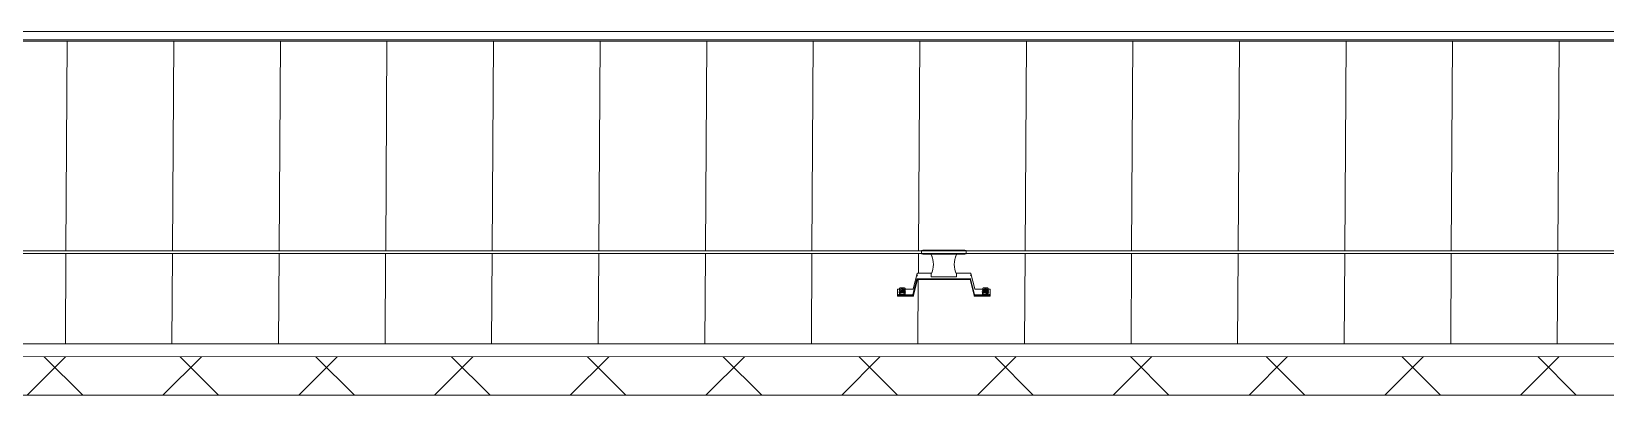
# Model space of a CAD drawing. Header units: millimetres. Extents: x 900982 to 1200730, y -305 to 27743.
# Drawn here: x 995701 to 1000620, y 16569 to 17711 of the extents above; entities that cross this region are included whole.
import ezdxf

# ---------------------------------------------------------------- set-up
doc = ezdxf.new("R2010")
doc.units = ezdxf.units.MM
for name, color, linetype, lineweight in [('A-ROOF', 132, 'Continuous', 5), ('A-ROOF-PATT', 132, 'Continuous', 15), ('Q-SPCQ', 91, 'Continuous', 5)]:
    doc.layers.add(name, color=color, linetype=linetype, lineweight=lineweight)

# ---------------------------------------------------------------- blocks, each defined once
blk = doc.blocks.new('Static Line_Sayfa_Metal Deck_Pan Mount - Up to 15 _ pitch - Max 2 Users-1845519-SECTION - GRIDS 2A')
at = {"layer": 'Q-SPCQ'}
for p, q in [((1010152.4, 17024.9), (917357.6, 17024.9)), ((998486.6, 17027.2), (998482.3, 17026.2)), ((998615.7, 17027.4), (998488.9, 17027.4)), ((998622.3, 17026.2), (998618, 17027.2)), ((917357.6, 17016.9), (1010152.4, 17016.9)), ((998482.3, 17015.7), (998486.6, 17014.7)), ((998488.9, 17014.4), (998615.7, 17014.4)), ((998512.3, 17014.5), (998512.3, 17016.4)), ((998512.3, 17013.3), (998512.3, 17014.5)), ((998592.3, 17014.5), (998512.3, 17014.5)), ((998512.3, 17013.6), (998512.3, 17013.3)), ((998592.3, 17016.4), (998592.3, 17014.5)), ((998592.3, 17014.5), (998592.3, 17013.3)), ((998592.3, 17013.3), (998592.3, 17013.6)), ((998618, 17014.7), (998622.3, 17015.7)), ((998468.4, 16936.8), (998455.9, 16888.4)), ((998456, 16905.9), (998468.5, 16954.2)), ((998457.5, 16886.5), (998470, 16934.8)), ((998469.5, 16949.8), (998468.5, 16946)), ((998635.2, 16937.5), (998469.4, 16937.5)), ((998469.5, 16954.9), (998514, 16954.9)), ((998470.9, 16935.5), (998633.6, 16935.5)), ((998512.3, 16951.6), (998512.3, 16951.8)), ((998512.3, 16951.8), (998512.3, 16949.8)), ((998512.3, 16949.6), (998512.3, 16951.6)), ((998512.3, 16943.2), (998592.3, 16943.2)), ((998590.6, 16954.9), (998635.3, 16954.9)), ((998592.3, 16949.8), (998592.3, 16951.8)), ((998592.3, 16951.8), (998592.3, 16951.6)), ((998592.3, 16951.6), (998592.3, 16949.6)), ((998634.6, 16934.8), (998647.1, 16886.5)), ((998636.2, 16946.4), (998635.2, 16950.1)), ((998648.6, 16888.4), (998636.1, 16936.8)), ((998636.2, 16954.2), (998648.7, 16905.9)), ((998407.3, 16888.6), (998407.4, 16904.3)), ((998407.3, 16888.6), (998407.3, 16886.6)), ((998407.3, 16885.7), (998407.3, 16888.6)), ((998457.3, 16885.7), (998407.3, 16885.7)), ((998407.3, 16885.7), (998407.3, 16882.7)), ((998407.3, 16882.7), (998457.3, 16882.7)), ((998417.7, 16897.5), (998413.2, 16896.9)), ((998413.3, 16894.2), (998413.3, 16892.9)), ((998413.3, 16890.3), (998413.3, 16888.9)), ((998413.4, 16905.2), (998413.4, 16903.9)), ((998413.4, 16901.2), (998413.4, 16899.9)), ((998454.9, 16887.7), (998417.3, 16887.7)), ((998417.3, 16885.7), (998456.5, 16885.7)), ((998422.3, 16902.3), (998417.5, 16902.1)), ((998417.5, 16902.1), (998417.5, 16901.6)), ((998417.5, 16902.1), (998417.5, 16897.5)), ((998417.5, 16901.6), (998422.3, 16901.3)), ((998417.5, 16901.6), (998417.5, 16897)), ((998417.5, 16896.7), (998422.3, 16896.9)), ((998422.3, 16895.9), (998417.5, 16896.2)), ((998427.2, 16902.1), (998422.3, 16902.3)), ((998422.3, 16902.3), (998422.3, 16897.7)), ((998422.3, 16901.3), (998427.2, 16901.6)), ((998422.3, 16896.8), (998422.3, 16901.3)), ((998422.3, 16896.9), (998427.2, 16896.7)), ((998427.2, 16896.2), (998422.3, 16895.9)), ((998422.4, 16905.1), (998428.3, 16905.1)), ((998431.5, 16896.9), (998427, 16897.5)), ((998427.2, 16901.6), (998427.2, 16902.1)), ((998427.2, 16902.1), (998427.2, 16897.5)), ((998427.2, 16901.6), (998427.2, 16897)), ((998430.2, 16905.1), (998455.1, 16905.1)), ((998431.3, 16892.9), (998431.3, 16894.2)), ((998431.3, 16888.9), (998431.3, 16890.3)), ((998431.4, 16903.9), (998431.4, 16905.2)), ((998431.4, 16899.9), (998431.4, 16901.2)), ((998457.3, 16882.7), (998457.3, 16885.7)), ((998647.3, 16885.7), (998647.3, 16882.7)), ((998697.3, 16885.7), (998647.3, 16885.7)), ((998647.3, 16882.7), (998697.3, 16882.7)), ((998648, 16885.7), (998687.3, 16885.7)), ((998687.3, 16887.7), (998649.6, 16887.7)), ((998649.7, 16905.1), (998674.5, 16905.1)), ((998677.7, 16897.5), (998673.2, 16896.9)), ((998673.3, 16894.2), (998673.3, 16892.9)), ((998673.3, 16890.3), (998673.3, 16888.9)), ((998673.4, 16905.2), (998673.4, 16903.9)), ((998673.4, 16901.2), (998673.4, 16899.9)), ((998676.4, 16905.1), (998682.4, 16905.1)), ((998682.3, 16902.3), (998677.5, 16902.1)), ((998677.5, 16902.1), (998677.5, 16901.6)), ((998677.5, 16902.1), (998677.5, 16897.5)), ((998677.5, 16901.6), (998682.3, 16901.3)), ((998677.5, 16901.6), (998677.5, 16897)), ((998682.3, 16896.9), (998677.5, 16896.7)), ((998687.2, 16902.1), (998682.3, 16902.3)), ((998682.3, 16902.3), (998682.3, 16897.7)), ((998682.3, 16901.3), (998687.2, 16901.6)), ((998682.3, 16896.8), (998682.3, 16901.3)), ((998687.2, 16896.7), (998682.3, 16896.9)), ((998682.3, 16895.9), (998687.2, 16896.2)), ((998691.5, 16896.9), (998687, 16897.5)), ((998687.2, 16901.6), (998687.2, 16902.1)), ((998687.2, 16902.1), (998687.2, 16897.5)), ((998687.2, 16901.6), (998687.2, 16897)), ((998691.3, 16892.9), (998691.3, 16894.2)), ((998691.3, 16888.9), (998691.3, 16890.3)), ((998691.4, 16903.9), (998691.4, 16905.2)), ((998691.4, 16899.9), (998691.4, 16901.2)), ((998697.3, 16888.6), (998697.4, 16904.3)), ((998697.3, 16885.7), (998697.3, 16888.6)), ((998697.3, 16882.7), (998697.3, 16885.7)), ((998697.4, 16903.1), (998697.4, 16900.1))]:
    blk.add_line(p, q, dxfattribs=at)
at = {"layer": 'Q-SPCQ', "flags": 128}
for points in [[(998486.6, 17027.2), (998487, 17027.3), (998487.4, 17027.3), (998487.8, 17027.4), (998488.2, 17027.4), (998488.6, 17027.4), (998488.9, 17027.4)], [(998615.7, 17027.4), (998616.1, 17027.4), (998616.5, 17027.4), (998616.9, 17027.4), (998617.3, 17027.3), (998617.7, 17027.2), (998618, 17027.2)], [(998488.9, 17014.4), (998488.5, 17014.4), (998488.1, 17014.5), (998487.7, 17014.5), (998487.3, 17014.6), (998486.9, 17014.6), (998486.6, 17014.7)], [(998618, 17014.7), (998617.6, 17014.6), (998617.2, 17014.6), (998616.8, 17014.5), (998616.4, 17014.5), (998616, 17014.4), (998615.7, 17014.4)], [(998413.3, 16894.2), (998413.7, 16895.9), (998414.4, 16897), (998415, 16897.5), (998415.5, 16897.8), (998415.8, 16898), (998416.1, 16898.1), (998416.3, 16898.2), (998416.5, 16898.2), (998416.7, 16898.3), (998416.9, 16898.3), (998417.1, 16898.4), (998417.2, 16898.4), (998417.4, 16898.4), (998417.5, 16898.4), (998417.7, 16898.5), (998417.8, 16898.5), (998418, 16898.5), (998418.2, 16898.5), (998418.3, 16898.5), (998418.5, 16898.5), (998418.7, 16898.6), (998418.8, 16898.6), (998419, 16898.6), (998419.2, 16898.6), (998419.4, 16898.6), (998419.6, 16898.6), (998419.8, 16898.6), (998420, 16898.6), (998420.2, 16898.6), (998420.4, 16898.6), (998420.6, 16898.7), (998420.8, 16898.7), (998421, 16898.7), (998421.2, 16898.7), (998421.4, 16898.7), (998421.6, 16898.7), (998421.8, 16898.7), (998422, 16898.7), (998422.3, 16898.7), (998422.3, 16898.7)], [(998413.3, 16890.3), (998413.7, 16891.9), (998414.4, 16893), (998415, 16893.6), (998415.4, 16893.8), (998415.8, 16894), (998416.1, 16894.1), (998416.3, 16894.2), (998416.5, 16894.3), (998416.7, 16894.3), (998416.9, 16894.3), (998417, 16894.4), (998417.2, 16894.4), (998417.3, 16894.4), (998417.5, 16894.5), (998417.7, 16894.5), (998417.8, 16894.5), (998418, 16894.5), (998418.1, 16894.5), (998418.3, 16894.5), (998418.5, 16894.6), (998418.6, 16894.6), (998418.8, 16894.6), (998419, 16894.6), (998419.2, 16894.6), (998419.4, 16894.6), (998419.6, 16894.6), (998419.7, 16894.6), (998419.9, 16894.6), (998420.1, 16894.7), (998420.3, 16894.7), (998420.5, 16894.7), (998420.7, 16894.7), (998421, 16894.7), (998421.2, 16894.7), (998421.4, 16894.7), (998421.6, 16894.7), (998421.8, 16894.7), (998422, 16894.7), (998422.2, 16894.7), (998422.3, 16894.7)], [(998413.4, 16905.2), (998413.7, 16906.9), (998414.5, 16907.9), (998415.1, 16908.5), (998415.5, 16908.8), (998415.9, 16909), (998416.2, 16909.1), (998416.4, 16909.2), (998416.6, 16909.2), (998416.8, 16909.3), (998417, 16909.3), (998417.1, 16909.3), (998417.3, 16909.3), (998417.4, 16909.4), (998417.6, 16909.4), (998417.7, 16909.4), (998417.9, 16909.4), (998418.1, 16909.5), (998418.2, 16909.5), (998418.4, 16909.5), (998418.6, 16909.5), (998418.7, 16909.5), (998418.9, 16909.5), (998419.1, 16909.5), (998419.3, 16909.6), (998419.5, 16909.6), (998419.6, 16909.6), (998419.8, 16909.6), (998420, 16909.6), (998420.2, 16909.6), (998420.4, 16909.6), (998420.6, 16909.6), (998420.8, 16909.6), (998421, 16909.6), (998421.3, 16909.6), (998421.5, 16909.6), (998421.7, 16909.6), (998421.9, 16909.6), (998422.1, 16909.6), (998422.3, 16909.6), (998422.4, 16909.6)], [(998413.4, 16901.2), (998413.7, 16902.9), (998414.4, 16904), (998415, 16904.5), (998415.5, 16904.8), (998415.9, 16905), (998416.2, 16905.1), (998416.4, 16905.2), (998416.6, 16905.2), (998416.8, 16905.3), (998416.9, 16905.3), (998417.1, 16905.3), (998417.3, 16905.4), (998417.4, 16905.4), (998417.6, 16905.4), (998417.7, 16905.4), (998417.9, 16905.4), (998418, 16905.5), (998418.2, 16905.5), (998418.4, 16905.5), (998418.5, 16905.5), (998418.7, 16905.5), (998418.9, 16905.5), (998419.1, 16905.6), (998419.2, 16905.6), (998419.4, 16905.6), (998419.6, 16905.6), (998419.8, 16905.6), (998420, 16905.6), (998420.2, 16905.6), (998420.4, 16905.6), (998420.6, 16905.6), (998420.8, 16905.6), (998421, 16905.6), (998421.2, 16905.6), (998421.4, 16905.6), (998421.7, 16905.6), (998421.9, 16905.7), (998422.1, 16905.7), (998422.3, 16905.7), (998422.4, 16905.7)], [(998431.3, 16894.2), (998430.9, 16895.9), (998430.2, 16897), (998429.6, 16897.5), (998429.1, 16897.8), (998428.8, 16898), (998428.5, 16898.1), (998428.3, 16898.2), (998428.1, 16898.2), (998427.9, 16898.3), (998427.7, 16898.3), (998427.6, 16898.4), (998427.4, 16898.4), (998427.2, 16898.4), (998427.1, 16898.4), (998426.9, 16898.5), (998426.8, 16898.5), (998426.6, 16898.5), (998426.5, 16898.5), (998426.3, 16898.5), (998426.1, 16898.5), (998426, 16898.6), (998425.8, 16898.6), (998425.6, 16898.6), (998425.4, 16898.6), (998425.2, 16898.6), (998425, 16898.6), (998424.8, 16898.6), (998424.7, 16898.6), (998424.5, 16898.6), (998424.3, 16898.6), (998424, 16898.7), (998423.8, 16898.7), (998423.6, 16898.7), (998423.4, 16898.7), (998423.2, 16898.7), (998423, 16898.7), (998422.8, 16898.7), (998422.6, 16898.7), (998422.4, 16898.7), (998422.3, 16898.7)], [(998431.3, 16890.3), (998430.9, 16891.9), (998430.2, 16893), (998429.6, 16893.6), (998429.1, 16893.8), (998428.8, 16894), (998428.5, 16894.1), (998428.2, 16894.2), (998428, 16894.3), (998427.9, 16894.3), (998427.7, 16894.3), (998427.5, 16894.4), (998427.4, 16894.4), (998427.2, 16894.4), (998427.1, 16894.5), (998426.9, 16894.5), (998426.8, 16894.5), (998426.6, 16894.5), (998426.4, 16894.5), (998426.3, 16894.5), (998426.1, 16894.6), (998425.9, 16894.6), (998425.8, 16894.6), (998425.6, 16894.6), (998425.4, 16894.6), (998425.2, 16894.6), (998425, 16894.6), (998424.8, 16894.6), (998424.6, 16894.6), (998424.4, 16894.7), (998424.2, 16894.7), (998424, 16894.7), (998423.8, 16894.7), (998423.6, 16894.7), (998423.4, 16894.7), (998423.2, 16894.7), (998423, 16894.7), (998422.8, 16894.7), (998422.6, 16894.7), (998422.3, 16894.7), (998422.3, 16894.7)], [(998431.4, 16905.2), (998431, 16906.9), (998430.3, 16907.9), (998429.7, 16908.5), (998429.2, 16908.8), (998428.9, 16909), (998428.6, 16909.1), (998428.3, 16909.2), (998428.1, 16909.2), (998428, 16909.3), (998427.8, 16909.3), (998427.6, 16909.3), (998427.5, 16909.3), (998427.3, 16909.4), (998427.2, 16909.4), (998427, 16909.4), (998426.8, 16909.4), (998426.7, 16909.5), (998426.5, 16909.5), (998426.4, 16909.5), (998426.2, 16909.5), (998426, 16909.5), (998425.8, 16909.5), (998425.7, 16909.5), (998425.5, 16909.6), (998425.3, 16909.6), (998425.1, 16909.6), (998424.9, 16909.6), (998424.7, 16909.6), (998424.5, 16909.6), (998424.3, 16909.6), (998424.1, 16909.6), (998423.9, 16909.6), (998423.7, 16909.6), (998423.5, 16909.6), (998423.3, 16909.6), (998423.1, 16909.6), (998422.9, 16909.6), (998422.6, 16909.6), (998422.4, 16909.6), (998422.4, 16909.6)], [(998431.4, 16901.2), (998431, 16902.9), (998430.3, 16904), (998429.7, 16904.5), (998429.2, 16904.8), (998428.8, 16905), (998428.5, 16905.1), (998428.3, 16905.2), (998428.1, 16905.2), (998427.9, 16905.3), (998427.8, 16905.3), (998427.6, 16905.3), (998427.4, 16905.4), (998427.3, 16905.4), (998427.1, 16905.4), (998427, 16905.4), (998426.8, 16905.4), (998426.7, 16905.5), (998426.5, 16905.5), (998426.3, 16905.5), (998426.2, 16905.5), (998426, 16905.5), (998425.8, 16905.5), (998425.6, 16905.6), (998425.5, 16905.6), (998425.3, 16905.6), (998425.1, 16905.6), (998424.9, 16905.6), (998424.7, 16905.6), (998424.5, 16905.6), (998424.3, 16905.6), (998424.1, 16905.6), (998423.9, 16905.6), (998423.7, 16905.6), (998423.5, 16905.6), (998423.3, 16905.6), (998423, 16905.6), (998422.8, 16905.7), (998422.6, 16905.7), (998422.4, 16905.7), (998422.4, 16905.7)], [(998673.3, 16894.2), (998673.7, 16895.9), (998674.4, 16897), (998675, 16897.5), (998675.5, 16897.8), (998675.8, 16898), (998676.1, 16898.1), (998676.3, 16898.2), (998676.5, 16898.2), (998676.7, 16898.3), (998676.9, 16898.3), (998677.1, 16898.4), (998677.2, 16898.4), (998677.4, 16898.4), (998677.5, 16898.4), (998677.7, 16898.5), (998677.8, 16898.5), (998678, 16898.5), (998678.2, 16898.5), (998678.3, 16898.5), (998678.5, 16898.5), (998678.7, 16898.6), (998678.8, 16898.6), (998679, 16898.6), (998679.2, 16898.6), (998679.4, 16898.6), (998679.6, 16898.6), (998679.8, 16898.6), (998680, 16898.6), (998680.2, 16898.6), (998680.4, 16898.6), (998680.6, 16898.7), (998680.8, 16898.7), (998681, 16898.7), (998681.2, 16898.7), (998681.4, 16898.7), (998681.6, 16898.7), (998681.8, 16898.7), (998682, 16898.7), (998682.3, 16898.7), (998682.3, 16898.7)], [(998673.3, 16890.3), (998673.7, 16891.9), (998674.4, 16893), (998675, 16893.6), (998675.4, 16893.8), (998675.8, 16894), (998676.1, 16894.1), (998676.3, 16894.2), (998676.5, 16894.3), (998676.7, 16894.3), (998676.9, 16894.3), (998677, 16894.4), (998677.2, 16894.4), (998677.3, 16894.4), (998677.5, 16894.5), (998677.7, 16894.5), (998677.8, 16894.5), (998678, 16894.5), (998678.1, 16894.5), (998678.3, 16894.5), (998678.5, 16894.6), (998678.6, 16894.6), (998678.8, 16894.6), (998679, 16894.6), (998679.2, 16894.6), (998679.4, 16894.6), (998679.6, 16894.6), (998679.7, 16894.6), (998679.9, 16894.6), (998680.1, 16894.7), (998680.3, 16894.7), (998680.5, 16894.7), (998680.7, 16894.7), (998681, 16894.7), (998681.2, 16894.7), (998681.4, 16894.7), (998681.6, 16894.7), (998681.8, 16894.7), (998682, 16894.7), (998682.2, 16894.7), (998682.3, 16894.7)], [(998673.4, 16905.2), (998673.7, 16906.9), (998674.5, 16907.9), (998675.1, 16908.5), (998675.5, 16908.8), (998675.9, 16909), (998676.2, 16909.1), (998676.4, 16909.2), (998676.6, 16909.2), (998676.8, 16909.3), (998677, 16909.3), (998677.1, 16909.3), (998677.3, 16909.3), (998677.4, 16909.4), (998677.6, 16909.4), (998677.7, 16909.4), (998677.9, 16909.4), (998678.1, 16909.5), (998678.2, 16909.5), (998678.4, 16909.5), (998678.6, 16909.5), (998678.7, 16909.5), (998678.9, 16909.5), (998679.1, 16909.5), (998679.3, 16909.6), (998679.5, 16909.6), (998679.6, 16909.6), (998679.8, 16909.6), (998680, 16909.6), (998680.2, 16909.6), (998680.4, 16909.6), (998680.6, 16909.6), (998680.8, 16909.6), (998681, 16909.6), (998681.3, 16909.6), (998681.5, 16909.6), (998681.7, 16909.6), (998681.9, 16909.6), (998682.1, 16909.6), (998682.3, 16909.6), (998682.4, 16909.6)], [(998673.4, 16901.2), (998673.7, 16902.9), (998674.4, 16904), (998675, 16904.5), (998675.5, 16904.8), (998675.9, 16905), (998676.2, 16905.1), (998676.4, 16905.2), (998676.6, 16905.2), (998676.8, 16905.3), (998676.9, 16905.3), (998677.1, 16905.3), (998677.3, 16905.4), (998677.4, 16905.4), (998677.6, 16905.4), (998677.7, 16905.4), (998677.9, 16905.4), (998678, 16905.5), (998678.2, 16905.5), (998678.4, 16905.5), (998678.5, 16905.5), (998678.7, 16905.5), (998678.9, 16905.5), (998679.1, 16905.6), (998679.2, 16905.6), (998679.4, 16905.6), (998679.6, 16905.6), (998679.8, 16905.6), (998680, 16905.6), (998680.2, 16905.6), (998680.4, 16905.6), (998680.6, 16905.6), (998680.8, 16905.6), (998681, 16905.6), (998681.2, 16905.6), (998681.4, 16905.6), (998681.7, 16905.6), (998681.9, 16905.7), (998682.1, 16905.7), (998682.3, 16905.7), (998682.4, 16905.7)], [(998691.3, 16894.2), (998690.9, 16895.9), (998690.2, 16897), (998689.6, 16897.5), (998689.1, 16897.8), (998688.8, 16898), (998688.5, 16898.1), (998688.3, 16898.2), (998688.1, 16898.2), (998687.9, 16898.3), (998687.7, 16898.3), (998687.6, 16898.4), (998687.4, 16898.4), (998687.2, 16898.4), (998687.1, 16898.4), (998686.9, 16898.5), (998686.8, 16898.5), (998686.6, 16898.5), (998686.5, 16898.5), (998686.3, 16898.5), (998686.1, 16898.5), (998686, 16898.6), (998685.8, 16898.6), (998685.6, 16898.6), (998685.4, 16898.6), (998685.2, 16898.6), (998685, 16898.6), (998684.8, 16898.6), (998684.7, 16898.6), (998684.5, 16898.6), (998684.3, 16898.6), (998684, 16898.7), (998683.8, 16898.7), (998683.6, 16898.7), (998683.4, 16898.7), (998683.2, 16898.7), (998683, 16898.7), (998682.8, 16898.7), (998682.6, 16898.7), (998682.4, 16898.7), (998682.3, 16898.7)], [(998691.3, 16890.3), (998690.9, 16891.9), (998690.2, 16893), (998689.6, 16893.6), (998689.1, 16893.8), (998688.8, 16894), (998688.5, 16894.1), (998688.2, 16894.2), (998688, 16894.3), (998687.9, 16894.3), (998687.7, 16894.3), (998687.5, 16894.4), (998687.4, 16894.4), (998687.2, 16894.4), (998687.1, 16894.5), (998686.9, 16894.5), (998686.8, 16894.5), (998686.6, 16894.5), (998686.4, 16894.5), (998686.3, 16894.5), (998686.1, 16894.6), (998685.9, 16894.6), (998685.8, 16894.6), (998685.6, 16894.6), (998685.4, 16894.6), (998685.2, 16894.6), (998685, 16894.6), (998684.8, 16894.6), (998684.6, 16894.6), (998684.4, 16894.7), (998684.2, 16894.7), (998684, 16894.7), (998683.8, 16894.7), (998683.6, 16894.7), (998683.4, 16894.7), (998683.2, 16894.7), (998683, 16894.7), (998682.8, 16894.7), (998682.6, 16894.7), (998682.3, 16894.7), (998682.3, 16894.7)], [(998691.4, 16905.2), (998691, 16906.9), (998690.3, 16907.9), (998689.7, 16908.5), (998689.2, 16908.8), (998688.9, 16909), (998688.6, 16909.1), (998688.3, 16909.2), (998688.1, 16909.2), (998688, 16909.3), (998687.8, 16909.3), (998687.6, 16909.3), (998687.5, 16909.3), (998687.3, 16909.4), (998687.2, 16909.4), (998687, 16909.4), (998686.8, 16909.4), (998686.7, 16909.5), (998686.5, 16909.5), (998686.4, 16909.5), (998686.2, 16909.5), (998686, 16909.5), (998685.8, 16909.5), (998685.7, 16909.5), (998685.5, 16909.6), (998685.3, 16909.6), (998685.1, 16909.6), (998684.9, 16909.6), (998684.7, 16909.6), (998684.5, 16909.6), (998684.3, 16909.6), (998684.1, 16909.6), (998683.9, 16909.6), (998683.7, 16909.6), (998683.5, 16909.6), (998683.3, 16909.6), (998683.1, 16909.6), (998682.9, 16909.6), (998682.6, 16909.6), (998682.4, 16909.6), (998682.4, 16909.6)], [(998691.4, 16901.2), (998691, 16902.9), (998690.3, 16904), (998689.7, 16904.5), (998689.2, 16904.8), (998688.8, 16905), (998688.5, 16905.1), (998688.3, 16905.2), (998688.1, 16905.2), (998687.9, 16905.3), (998687.8, 16905.3), (998687.6, 16905.3), (998687.4, 16905.4), (998687.3, 16905.4), (998687.1, 16905.4), (998687, 16905.4), (998686.8, 16905.4), (998686.7, 16905.5), (998686.5, 16905.5), (998686.3, 16905.5), (998686.2, 16905.5), (998686, 16905.5), (998685.8, 16905.5), (998685.6, 16905.6), (998685.5, 16905.6), (998685.3, 16905.6), (998685.1, 16905.6), (998684.9, 16905.6), (998684.7, 16905.6), (998684.5, 16905.6), (998684.3, 16905.6), (998684.1, 16905.6), (998683.9, 16905.6), (998683.7, 16905.6), (998683.5, 16905.6), (998683.3, 16905.6), (998683, 16905.6), (998682.8, 16905.7), (998682.6, 16905.7), (998682.4, 16905.7), (998682.4, 16905.7)]]:
    blk.add_lwpolyline(points, dxfattribs=at)
at = {"layer": 'Q-SPCQ'}
for centre, major_axis, ratio, start_param, end_param in [((998482.3, 17020.9), (0, 5.22), 0.000553, 0.087266, 1.006623), ((998482.3, 17020.9), (0, 5.22), 0.000553, 1.215929, 2.060322), ((998622.3, 17020.9), (0, 5.22), 0.000553, 0.087266, 1.006623), ((998622.3, 17020.9), (0, 5.22), 0.000553, 1.216197, 2.060088), ((998482.3, 17020.9), (0, 5.22), 0.000553, 2.181662, 3.141462), ((998482.3, 17020.9), (0, 5.22), 0.000553, 3.141593, 3.228859), ((998449.5, 16982.7), (-70, 0.4), 0.996195, 3.429686, 3.60672), ((998449.5, 16982.5), (-70, 0.4), 0.996195, 2.689154, 3.60672), ((998655.1, 16982.5), (-70, 0.4), 0.996195, 5.830747, 6.748313), ((998655.1, 16982.7), (-70, 0.4), 0.996195, 5.830747, 6.009742), ((998622.3, 17020.9), (0, 5.22), 0.000553, 2.181662, 3.141593), ((998622.3, 17020.9), (0, 5.22), 0.000553, 3.141723, 3.228859), ((998469.4, 16936.5), (-1, 0.006), 0.996195, 4.718734, 6.03737), ((998469.5, 16953.9), (-1, 0.006), 0.996195, 4.938506, 6.037371), ((998470.9, 16934.5), (-1, 0.006), 0.996195, 4.718734, 6.03737), ((998449.5, 16982.7), (-70, 0.4), 0.996195, 2.689154, 2.918546), ((998512.3, 16950.2), (0, 7), 0.000553, 1.658063, 3.228859), ((998655.1, 16982.7), (-70, 0.4), 0.996195, 0.235736, 0.465127), ((998592.3, 16950.2), (0, 7), 0.000553, 1.658063, 3.228859), ((998633.6, 16934.5), (-1, 0.006), 0.996195, 3.400097, 4.718734), ((998635.3, 16953.9), (-1, 0.006), 0.996195, 3.400097, 4.718734), ((998635.2, 16936.5), (-1, 0.006), 0.996195, 3.400097, 4.498961), ((998417.3, 16888.6), (10, 0), 0.087156, 3.141593, 4.711834), ((998417.3, 16886.6), (10, 0), 0.087156, 3.141593, 4.711834), ((998417.4, 16904.3), (10, 0), 0.087156, 2.09384, 3.141038), ((998422.3, 16896.4), (11, 0), 0.087156, 1.570241, 3.664636), ((998422.4, 16899.9), (9, 0), 0.087156, 1.915454, 4.711834), ((998422.3, 16888.9), (9, 0), 0.087156, 1.915454, 4.711834), ((998422.3, 16892.9), (9, 0), 0.087156, 1.570241, 3.664636), ((998422.4, 16903.9), (9, 0), 0.087156, 1.915454, 3.664636), ((998422.4, 16899.9), (9, 0), 0.087156, 4.711834, 7.853427), ((998422.3, 16896.4), (11, 0), 0.087156, 5.759031, 7.853427), ((998422.3, 16892.9), (9, 0), 0.087156, 5.759031, 7.853427), ((998422.3, 16888.9), (9, 0), 0.087156, 4.711834, 7.509336), ((998422.4, 16903.9), (9, 0), 0.087156, 5.759031, 7.853427), ((998422.4, 16903.9), (9, 0), 0.087156, 4.711834, 5.576632), ((998454.9, 16888.7), (-1, 0.006), 0.996195, 1.577141, 2.895778), ((998455.1, 16906.1), (-1, 0.006), 0.996195, 1.577141, 2.895778), ((998456.5, 16886.7), (-1, 0.006), 0.996195, 1.577141, 2.895778), ((998648, 16886.7), (-1, 0.006), 0.996195, 0.258504, 1.577141), ((998649.6, 16888.7), (-1, 0.006), 0.996195, 0.258504, 1.577141), ((998649.7, 16906.1), (-1, 0.006), 0.996195, 0.258504, 1.577141), ((998682.3, 16896.4), (11, 0), 0.087156, 1.570241, 3.664636), ((998682.3, 16888.9), (9, 0), 0.087156, 1.915454, 4.711834), ((998682.4, 16899.9), (9, 0), 0.087156, 1.570241, 4.711834), ((998682.3, 16892.9), (9, 0), 0.087156, 1.915454, 3.664636), ((998682.4, 16903.9), (9, 0), 0.087156, 1.571576, 3.664636), ((998682.4, 16903.9), (9, 0), 0.087156, 3.838502, 4.711834), ((998682.4, 16899.9), (9, 0), 0.087156, 4.711834, 7.853427), ((998682.3, 16896.4), (11, 0), 0.087156, 5.759031, 7.853427), ((998682.3, 16892.9), (9, 0), 0.087156, 5.759031, 7.853427), ((998682.3, 16892.9), (9, 0), 0.087156, 4.711834, 5.576632), ((998682.3, 16888.9), (9, 0), 0.087156, 4.711834, 7.853427), ((998682.4, 16903.9), (9, 0), 0.087156, 4.711834, 5.576632), ((998682.4, 16903.9), (9, 0), 0.087156, 5.759031, 7.509336), ((998687.3, 16888.6), (10, 0), 0.087156, 4.711834, 6.28263), ((998687.3, 16886.6), (10, 0), 0.087156, 4.711834, 6.28263), ((998687.4, 16904.3), (10, 0), 0.087156, 0, 1.046642)]:
    blk.add_ellipse(centre, major_axis=major_axis, ratio=ratio, start_param=start_param, end_param=end_param, dxfattribs=at)
for points in [[(998422.3, 16897.7), (998421.5, 16897.8), (998419.9, 16897.8), (998418.3, 16897.6), (998417.5, 16897.5)], [(998417.5, 16897.5), (998417.5, 16897.5), (998417.5, 16897.4), (998417.5, 16897.2), (998417.5, 16897)], [(998417.5, 16897), (998418.3, 16897.1), (998419.9, 16897.1), (998421.5, 16896.9), (998422.3, 16896.8)], [(998427.2, 16897.5), (998426.4, 16897.6), (998424.8, 16897.8), (998423.1, 16897.8), (998422.3, 16897.7)], [(998422.3, 16896.8), (998423.1, 16896.9), (998424.7, 16897.1), (998426.4, 16897.1), (998427.2, 16897)], [(998427.2, 16897), (998427.2, 16897.2), (998427.2, 16897.4), (998427.2, 16897.5), (998427.2, 16897.5)], [(998677.5, 16897.5), (998678.3, 16897.6), (998679.9, 16897.8), (998681.5, 16897.8), (998682.3, 16897.7)], [(998677.5, 16897), (998677.5, 16897.2), (998677.5, 16897.4), (998677.5, 16897.5), (998677.5, 16897.5)], [(998682.3, 16896.8), (998681.5, 16896.9), (998679.9, 16897.1), (998678.3, 16897.1), (998677.5, 16897)], [(998682.3, 16897.7), (998683.1, 16897.8), (998684.8, 16897.8), (998686.4, 16897.6), (998687.2, 16897.5)], [(998687.2, 16897), (998686.4, 16897.1), (998684.7, 16897.1), (998683.1, 16896.9), (998682.3, 16896.8)], [(998687.2, 16897.5), (998687.2, 16897.5), (998687.2, 16897.4), (998687.2, 16897.2), (998687.2, 16897)]]:
    blk.add_open_spline(points, degree=3, dxfattribs=at)
blk = doc.blocks.new('Ridge Capping - Ridge Capping-1882401-SECTION - GRIDS 2A')
at = {"layer": 'A-ROOF'}
for p, q in [((1021760.8, 17710.8), (910524.5, 17710.9)), ((910524.4, 17684.7), (1021760.8, 17684.7)), ((910524.4, 17681), (1021760.8, 17681))]:
    blk.add_line(p, q, dxfattribs=at)

msp = doc.modelspace()

# ---------------------------------------------------------------- hatches: boundary and pattern name
at = {"layer": 'A-ROOF-PATT', "lineweight": 5}
h = msp.add_hatch(dxfattribs=at)
h.set_pattern_fill('FP_3', color=256, style=0, pattern_type=2)
h.set_pattern_definition([(89.638, (-19.27, 413459.42), (-332.99965, -0.00109), [])])
h.paths.add_polyline_path([(1013396.2, 17006.6), (1013396.2, 17007.8), (1013387.2, 17007.8)])
h.paths.add_polyline_path([(1013258.7, 17008.2), (1013258.7, 17006.7), (1013256, 17007.9)])
h.paths.add_polyline_path([(914851.3, 17009), (914851.3, 17010.2), (914842.3, 17010.1)])
h.paths.add_polyline_path([(914713.8, 17009.7), (914713.8, 17008.2), (914710.3, 17009.3)])
h.paths.add_polyline_path([(913942.5, 17006.1), (913942.5, 17007.4), (913932.6, 17007.3)])
h.paths.add_polyline_path([(911611.8, 17018.4), (911608.4, 17009.3), (911607.4, 17019.2), (911610.3, 17018.7)])
h.paths.add_polyline_path([(911615.8, 17016.6), (911610.4, 17009), (911613, 17017.9)])
h.paths.add_polyline_path([(911619.2, 17013.8), (911613.8, 17011.7), (911615.8, 17016.6)])
h.paths.add_polyline_path([(913561.9, 17011.2), (913561.9, 17012.3), (913564.6, 17011.4)])
h.paths.add_polyline_path([(915661.9, 17018.2), (915661.9, 17019.3), (915667.1, 17018.5)])
h.paths.add_polyline_path([(916201.2, 17020), (916211.3, 17021.1), (916206.5, 17020.3)])
h.paths.add_polyline_path([(916649.4, 17021.6), (916649.4, 17022.5), (916653, 17021.7)])
h.paths.add_polyline_path([(1012106.7, 17017.2), (1012106.7, 17018.4), (1012108.3, 17017.3)])
h.paths.add_polyline_path([(1014206.8, 17010.5), (1014206.8, 17011.6), (1014210.6, 17010.7)])
h.paths.add_polyline_path([(1014746.1, 17008.7), (1014756.2, 17009.8), (1014750, 17008.9)])
h.paths.add_polyline_path([(1015890.8, 17013.8), (1015899.7, 17005.4), (1015898.2, 17003.2), (1015903.5, 17000.6), (1015899.7, 16998.4), (1015898.2, 16996.5), (1015903.5, 16994.3), (1015908.8, 16996.5), (1015911, 17001.8), (1015910, 17015.7), (1015905.4, 17009.3), (1015903.5, 17009.3), (1015901.5, 17009), (1015899.2, 17009), (1015898.2, 17007.1), (1015894.2, 17010.7)])
h.paths.add_polyline_path([(1016226.9, 16735), (1016226.9, 16878.7), (1016096.9, 16878.7), (1016096.9, 16881.7), (1015965, 16881.7), (1015965, 16878.7), (1015936.8, 16878.7), (1015936.8, 16881.7), (1015804.9, 16881.7), (1015804.9, 16878.7), (1015674.9, 16878.7), (1015675, 16952.5), (1015886, 16953.7), (1015885.4, 16999.3), (1015821.4, 16998.6), (1015631, 16999.3), (1015403.7, 17000), (1015373, 16999.8), (1014892.4, 17001.6), (1014802.5, 17001.7), (1013948.7, 17005.5), (1013881.3, 17005.1), (1013836.3, 17004.9), (1013289.4, 17007.3), (1013287.9, 17007.9), (1013227.2, 17007.3), (1013139.8, 17007.7), (1013078.6, 17007.3), (1010221.4, 17017), (1010221.4, 17015.7), (1010191.4, 17014.5), (1010186, 16998.3), (1010184.2, 16982.5), (1010186, 16966.6), (1010191.4, 16954.9), (1010234.4, 16954.9), (1010232.7, 16935.5), (1010068.5, 16937.5), (1010068.6, 16954.9), (1010113.1, 16954.9), (1010116.8, 16966.6), (1010118.6, 16982.5), (1010116.8, 16998.3), (1010111.4, 17014.5), (1010081.4, 17015.7), (1010081.4, 17017), (1004415.3, 17015.7), (1004415.3, 17014.5), (1004391.8, 17014.5), (1004386.4, 16998.3), (1004384.6, 16982.5), (1004386.5, 16966.6), (1004391.9, 16954.9), (1004434.8, 16954.9), (1004433.2, 16935.5), (1004268.9, 16937.5), (1004269, 16954.9), (1004313.6, 16954.9), (1004317.3, 16966.6), (1004319.1, 16982.5), (1004317.3, 16998.3), (1004311.9, 17014.5), (1004281.9, 17015.7), (1004281.9, 17017), (998615.7, 17015.7), (998615.7, 17014.5), (998592.3, 17014.5), (998586.9, 16998.3), (998585.1, 16982.5), (998586.9, 16966.6), (998592.3, 16954.9), (998635.3, 16954.9), (998633.6, 16935.5), (998469.4, 16937.5), (998469.5, 16954.9), (998514, 16954.9), (998517.7, 16966.6), (998519.5, 16982.5), (998517.7, 16998.3), (998512.3, 17014.5), (998482.3, 17015.7), (998482.3, 17017), (992816.2, 17015.7), (992816.2, 17014.5), (992792.7, 17014.5), (992787.3, 16998.3), (992785.5, 16982.5), (992787.3, 16966.6), (992792.8, 16954.9), (992835.7, 16954.9), (992834.1, 16935.5), (992669.8, 16937.5), (992669.9, 16954.9), (992714.5, 16954.9), (992718.2, 16966.6), (992720, 16982.5), (992718.2, 16998.3), (992712.8, 17014.5), (992682.7, 17015.7), (992682.7, 17017), (987016.6, 17015.7), (987016.6, 17014.5), (986993.2, 17014.5), (986987.8, 16998.3), (986986, 16982.5), (986987.8, 16966.6), (986993.2, 16954.9), (987036.2, 16954.9), (987034.5, 16935.5), (986870.3, 16937.5), (986870.4, 16954.9), (986914.9, 16954.9), (986918.6, 16966.6), (986920.4, 16982.5), (986916.4, 17005), (986913.2, 17014.5), (986883.2, 17015.7), (986883.2, 17017), (981217.1, 17015.7), (981217.1, 17014.5), (981193.6, 17014.5), (981188.2, 16998.3), (981186.4, 16982.5), (981188.2, 16966.6), (981193.6, 16954.9), (981236.6, 16954.9), (981235, 16935.5), (981070.7, 16937.5), (981070.8, 16954.9), (981115.4, 16954.9), (981119.1, 16966.6), (981120.9, 16982.5), (981119.1, 16998.3), (981113.6, 17014.5), (981083.6, 17015.7), (981083.6, 17017), (975417.5, 17015.7), (975417.5, 17014.5), (975394.1, 17014.5), (975388.7, 16998.3), (975386.9, 16982.5), (975388.7, 16966.6), (975394.1, 16954.9), (975437.1, 16954.9), (975435.4, 16935.5), (975271.2, 16937.5), (975271.3, 16954.9), (975315.8, 16954.9), (975319.5, 16966.6), (975321.3, 16982.5), (975319.5, 16998.3), (975314.1, 17014.5), (975284.1, 17015.7), (975284.1, 17017), (969617.9, 17015.7), (969617.9, 17014.5), (969594.5, 17014.5), (969589.1, 16998.3), (969587.3, 16982.5), (969589.1, 16966.6), (969594.5, 16954.9), (969637.5, 16954.9), (969635.9, 16935.5), (969471.6, 16937.5), (969471.7, 16954.9), (969516.2, 16954.9), (969519.9, 16966.6), (969521.8, 16982.5), (969519.9, 16998.3), (969514.5, 17014.5), (969484.5, 17015.7), (969484.5, 17017), (963818.4, 17015.7), (963817.1, 17014.5), (963795, 17014.5), (963789.6, 16998.3), (963787.8, 16982.5), (963789.6, 16966.6), (963795, 16954.9), (963838, 16954.9), (963836.3, 16935.5), (963672.1, 16937.5), (963672.2, 16954.9), (963716.7, 16954.9), (963720.4, 16966.6), (963722.2, 16982.5), (963720.4, 16998.3), (963715, 17014.5), (963685, 17015.7), (963685, 17017), (958018.8, 17015.7), (958018.8, 17014.5), (957995.4, 17014.5), (957990, 16998.3), (957988.2, 16982.5), (957990, 16966.6), (957995.4, 16954.9), (958038.4, 16954.9), (958036.8, 16935.5), (957872.5, 16937.5), (957872.6, 16954.9), (957917.1, 16954.9), (957920.8, 16966.6), (957922.7, 16982.5), (957920.8, 16998.3), (957915.4, 17014.5), (957885.4, 17015.7), (957885.4, 17017), (952219.3, 17015.7), (952219.3, 17014.5), (952195.9, 17014.5), (952190.5, 16998.3), (952188.6, 16982.5), (952190.5, 16966.6), (952195.9, 16954.9), (952238.9, 16954.9), (952237.2, 16935.5), (952073, 16937.5), (952073.1, 16954.9), (952117.6, 16954.9), (952121.3, 16966.6), (952123.1, 16982.5), (952121.3, 16998.3), (952115.9, 17014.5), (952085.9, 17015.7), (952085.9, 17017), (946419.7, 17015.7), (946419.7, 17014.5), (946396.3, 17014.5), (946390.9, 16998.3), (946389.1, 16982.5), (946390.9, 16966.6), (946396.3, 16954.9), (946439.3, 16954.9), (946437.6, 16935.5), (946273.4, 16937.5), (946273.5, 16954.9), (946318, 16954.9), (946321.7, 16966.6), (946323.6, 16982.5), (946321.7, 16998.3), (946316.3, 17014.5), (946286.3, 17015.7), (946286.3, 17017), (940620.2, 17015.7), (940620.2, 17014.5), (940596.8, 17014.5), (940590.1, 16987.5), (940590.1, 16977.4), (940591.4, 16966.6), (940596.8, 16954.9), (940639.8, 16954.9), (940638.1, 16935.5), (940473.9, 16937.5), (940474, 16954.9), (940518.5, 16954.9), (940522.2, 16966.6), (940524, 16982.5), (940522.2, 16998.3), (940516.8, 17014.5), (940486.8, 17015.7), (940486.8, 17017), (934820.6, 17015.7), (934820.6, 17014.5), (934797.2, 17014.5), (934791.8, 16998.3), (934790, 16982.5), (934791.8, 16966.6), (934797.2, 16954.9), (934840.2, 16954.9), (934838.5, 16935.5), (934674.3, 16937.5), (934674.4, 16954.9), (934719.6, 16957), (934722.6, 16966.6), (934724.5, 16982.5), (934719.6, 17007.5), (934717.2, 17014.5), (934687.2, 17015.7), (934687.2, 17017), (929021.1, 17015.7), (929021.1, 17014.5), (928997.7, 17014.5), (928992.3, 16998.3), (928990.4, 16982.5), (928992.3, 16966.6), (928997.7, 16954.9), (929040.7, 16954.9), (929039, 16935.5), (928874.8, 16937.5), (928874.9, 16954.9), (928919.4, 16954.9), (928923.1, 16966.6), (928924.9, 16982.5), (928923.1, 16998.3), (928917.7, 17014.5), (928887.7, 17015.7), (928887.7, 17017), (923221.5, 17015.7), (923221.5, 17014.5), (923198.1, 17014.5), (923192.7, 16998.3), (923190.9, 16982.5), (923192.7, 16966.6), (923198.1, 16954.9), (923241.1, 16954.9), (923239.4, 16935.5), (923075.2, 16937.5), (923075.3, 16954.9), (923119.8, 16954.9), (923123.5, 16966.6), (923125.4, 16982.5), (923123.5, 16998.3), (923118.1, 17014.5), (923088.1, 17015.7), (923088.1, 17017), (917422, 17015.7), (917422, 17014.5), (917398.6, 17014.5), (917393.2, 16998.3), (917391.3, 16982.5), (917393.2, 16966.6), (917398.6, 16954.9), (917441.5, 16954.9), (917439.9, 16935.5), (917275.7, 16937.5), (917275.8, 16954.9), (917320.3, 16954.9), (917324, 16966.6), (917325.8, 16982.5), (917324, 16998.3), (917318.6, 17014.5), (917288.6, 17015.7), (917288.6, 17016.8), (917088.9, 17016.5), (916864.9, 17015.4), (916841.8, 17015.3), (916819.3, 17016), (916684.5, 17015.1), (916662, 17014.7), (915493.6, 17010.8), (913999.5, 17007), (913988.2, 17006.2), (913908.8, 17006.1), (913875.9, 17005.5), (913205.2, 17003.4), (912990, 17003.7), (912960.6, 17002.6), (912550.2, 17001.4), (912494, 17001.1), (912315.3, 17001.7), (912308.9, 17001.3), (912291.8, 17001.2), (912258.1, 17000.2), (911624, 16998.3), (911624, 16952.5), (911835.1, 16952.5), (911835, 16878.7), (911705, 16878.7), (911705, 16881.7), (911573.1, 16881.7), (911573.1, 16878.7), (911544.9, 16878.7), (911544.9, 16881.7), (911413, 16881.7), (911413, 16878.7), (911283, 16878.7), (911283.1, 16952.5), (911494, 16953.7), (911494, 16955.6), (911503.9, 16971.7), (911598.9, 17017.2), (911601.2, 16996.5), (911606.5, 16994.3), (911611.8, 16996.5), (911619, 16999.6), (911606.5, 17002.7), (911610.3, 17005.4), (911614.2, 17007.1), (911620.3, 17012.4), (911624.5, 17006.1), (911651.5, 17005.8), (911685.2, 17005.7), (911805.4, 17006.3), (912021, 17007.1), (912188.8, 17007.9), (916690.7, 17021.8), (916740.1, 17022.6), (916808.1, 17022.8), (916931.7, 17023.5), (917295.2, 17026.7), (917295.2, 17027.4), (917422, 17027.4), (917422, 17026.1), (923221.5, 17027.4), (923221.5, 17026.1), (928894.3, 17026.7), (928894.3, 17027.4), (929027.7, 17026.1), (929027.7, 17024.9), (934693.8, 17026.7), (934693.8, 17027.4), (934820.6, 17027.4), (934820.6, 17026.1), (940620.2, 17027.4), (940620.2, 17026.1), (946292.9, 17026.7), (946292.9, 17027.4), (946426.3, 17026.7), (946426.3, 17024.9), (952092.5, 17026.7), (952092.5, 17027.4), (952225.9, 17026.7), (952225.9, 17024.9), (957892, 17026.7), (957892, 17027.4), (958025.4, 17026.7), (958025.4, 17024.9), (963691.6, 17026.7), (963691.6, 17027.4), (963825, 17026.7), (963825, 17024.9), (969491.1, 17026.7), (969491.1, 17027.4), (969617.9, 17027.4), (969617.9, 17026.1), (975417.5, 17027.4), (975417.5, 17026.1), (987016.6, 17027.4), (987016.6, 17026.1), (992816.2, 17027.4), (992816.2, 17026.1), (998488.9, 17026.7), (998488.9, 17027.4), (998622.3, 17026.7), (998622.3, 17024.9), (1004288.4, 17026.7), (1004288.4, 17027.4), (1004421.9, 17026.1), (1004421.9, 17024.9), (1010088, 17026.7), (1010088, 17027.4), (1010214.8, 17027.4), (1010214.8, 17026.1), (1010241.3, 17023.9), (1010350.2, 17023.9), (1010565.9, 17023.3), (1010733.7, 17023), (1015094.6, 17007.8), (1015129.5, 17008.5), (1015886.5, 17006.2), (1015890.8, 17013.8), (1015899.7, 17018.7), (1015908.8, 17018.3), (1015912, 17017.5), (1016009.4, 16969.2), (1016016, 16952.5), (1016227, 16952.5), (1016226.9, 16881.7)])
h.paths.add_polyline_path([(910465.4, 16729.9), (1022093.5, 16735.3), (1022093.3, 16752.8), (1021788.1, 16757.9), (1021771.2, 16752.8), (1021760.8, 16752.8), (1021760.8, 17681), (910524.4, 17681), (910524.4, 17705), (910471.7, 16833.1)])
h.paths.add_polyline_path([(1010270.9, 16882.7), (1010246.4, 16882.7), (1010245.7, 16888.4), (1010235.2, 16936.8), (1010235.3, 16954.2), (1010248.8, 16905.1), (1010273.7, 16905.1), (1010273.4, 16907.7), (1010286.2, 16907.6), (1010289.5, 16907.3), (1010289.6, 16904.9), (1010296.5, 16902.2), (1010296.4, 16882.7)])
h.paths.add_polyline_path([(1010021.5, 16906.2), (1010021.5, 16905.1), (1010023.8, 16905.8)])
h.paths.add_polyline_path([(1010056.4, 16882.7), (1010006.4, 16882.7), (1010006.5, 16904.3), (1010013.7, 16905.1), (1010015.7, 16907.6), (1010054.2, 16904.3), (1010056.5, 16911.1), (1010067.6, 16954.2), (1010067.6, 16929.2), (1010056.4, 16885.7)])
h.paths.add_polyline_path([(992622.8, 16906.2), (992622.8, 16905.1), (992625.2, 16905.8)])
h.paths.add_polyline_path([(992657.7, 16882.7), (992607.7, 16882.7), (992607.8, 16904.3), (992615, 16905.1), (992615, 16907.7), (992655.5, 16904.3), (992657.8, 16911.1), (992669, 16954.2), (992669, 16929.2), (992657.7, 16885.7)])
h.paths.add_polyline_path([(986823.3, 16906.2), (986823.3, 16905.1), (986825.6, 16905.8)])
h.paths.add_polyline_path([(986858.2, 16882.7), (986808.2, 16882.7), (986808.3, 16904.3), (986815.4, 16905.1), (986815.5, 16907.7), (986856, 16904.3), (986858.3, 16911.1), (986869.4, 16954.2), (986869.4, 16929.2), (986858.2, 16885.7)])
h.paths.add_polyline_path([(998422.4, 16906.2), (998422.4, 16905.1), (998424.7, 16905.8)])
h.paths.add_polyline_path([(998407.3, 16882.7), (998407.4, 16904.3), (998414.5, 16905.1), (998414.6, 16907.7), (998455.1, 16904.3), (998457.4, 16911.1), (998468.5, 16954.2), (998468.5, 16929.2), (998457.3, 16882.7)])
h.paths.add_polyline_path([(998647.3, 16882.7), (998646.6, 16888.4), (998636.1, 16936.8), (998636.2, 16954.2), (998649.7, 16905.1), (998674.5, 16905.1), (998674.3, 16907.7), (998682.4, 16907.3), (998690.4, 16907.3), (998690.5, 16904.9), (998697.4, 16902.2), (998697.3, 16882.7)])
h.paths.add_polyline_path([(1004446.8, 16882.7), (1004446.1, 16888.4), (1004435.7, 16936.8), (1004435.8, 16954.2), (1004449.3, 16905.1), (1004474.1, 16905.1), (1004473.8, 16907.7), (1004481.9, 16907.3), (1004490, 16907.3), (1004490, 16904.9), (1004496.9, 16902.2), (1004496.8, 16882.7)])
h.paths.add_polyline_path([(992847.7, 16882.7), (992847, 16888.4), (992836.6, 16936.8), (992836.7, 16954.2), (992850.2, 16905.1), (992875, 16905.1), (992874.7, 16907.7), (992882.8, 16907.3), (992890.9, 16907.3), (992890.9, 16904.9), (992897.8, 16902.2), (992897.7, 16882.7)])
h.paths.add_polyline_path([(1004221.9, 16906.2), (1004221.9, 16905.1), (1004224.3, 16905.8)])
h.paths.add_polyline_path([(1004206.8, 16882.7), (1004206.9, 16904.3), (1004214.1, 16905.1), (1004214.1, 16907.7), (1004254.6, 16904.3), (1004256.9, 16911.1), (1004268.1, 16954.2), (1004268.1, 16929.2), (1004256.8, 16882.7)])
h.paths.add_polyline_path([(981023.7, 16906.2), (981023.7, 16905.1), (981026.1, 16905.8)])
h.paths.add_polyline_path([(981045.8, 16882.7), (981008.6, 16882.7), (981008.7, 16904.3), (981015.9, 16905.1), (981015.9, 16907.7), (981056.4, 16904.3), (981058.7, 16911.1), (981069.9, 16954.2), (981069.9, 16929.2), (981058.6, 16882.7)])
h.paths.add_polyline_path([(969424.6, 16906.2), (969424.6, 16905.1), (969426.9, 16905.8)])
h.paths.add_polyline_path([(969432.4, 16882.7), (969409.5, 16882.7), (969409.6, 16904.3), (969416.8, 16905.1), (969416.8, 16907.7), (969457.3, 16904.3), (969459.6, 16911.1), (969470.8, 16954.2), (969470.8, 16929.2), (969459.5, 16882.7)])
h.paths.add_polyline_path([(981298.6, 16882.7), (981248.6, 16882.7), (981247.9, 16888.4), (981237.5, 16936.8), (981237.6, 16954.2), (981251.1, 16905.1), (981275.9, 16905.1), (981275.6, 16907.7), (981283.7, 16907.3), (981291.8, 16907.3), (981291.8, 16904.9), (981298.7, 16902.2), (981298.6, 16885.7)])
h.paths.add_polyline_path([(975449.1, 16882.7), (975448.4, 16888.4), (975437.9, 16936.8), (975438, 16954.2), (975451.5, 16905.1), (975476.3, 16905.1), (975476.1, 16907.7), (975484.2, 16907.3), (975492.2, 16907.3), (975492.3, 16904.9), (975499.2, 16902.2), (975499.1, 16882.7)])
h.paths.add_polyline_path([(987048.2, 16882.7), (987047.5, 16888.4), (987037, 16936.8), (987037.1, 16954.2), (987050.6, 16905.1), (987075.4, 16905.1), (987075.2, 16907.7), (987083.3, 16907.3), (987091.3, 16907.3), (987091.4, 16904.9), (987098.3, 16902.2), (987098.2, 16882.7)])
h.paths.add_polyline_path([(975224.2, 16906.2), (975224.2, 16905.1), (975226.5, 16905.8)])
h.paths.add_polyline_path([(975209.1, 16882.7), (975209.2, 16904.3), (975216.3, 16905.1), (975216.4, 16907.7), (975256.8, 16904.3), (975259.2, 16911.1), (975270.3, 16954.2), (975270.3, 16929.2), (975259.1, 16882.7)])
h.paths.add_polyline_path([(957825.5, 16906.2), (957825.5, 16905.1), (957827.8, 16905.8)])
h.paths.add_polyline_path([(957810.4, 16882.7), (957810.5, 16904.3), (957817.7, 16905.1), (957818.9, 16907.7), (957858.2, 16904.3), (957860.5, 16911.1), (957871.7, 16954.2), (957871.7, 16929.2), (957860.4, 16882.7), (957818.9, 16882.7)])
h.paths.add_polyline_path([(963625.1, 16906.2), (963625.1, 16905.1), (963627.4, 16905.8)])
h.paths.add_polyline_path([(963660, 16882.7), (963610, 16882.7), (963610.1, 16904.3), (963617.2, 16905.1), (963617.3, 16907.7), (963657.7, 16904.3), (963660.1, 16911.1), (963671.2, 16954.2), (963671.2, 16929.2), (963660, 16885.7)])
h.paths.add_polyline_path([(969699.5, 16882.7), (969649.5, 16882.7), (969648.8, 16888.4), (969638.4, 16936.8), (969638.5, 16954.2), (969651.9, 16905.1), (969676.8, 16905.1), (969676.5, 16907.7), (969687.6, 16907.5), (969692.7, 16907.3), (969692.7, 16904.9), (969699.6, 16902.2), (969699.5, 16885.7)])
h.paths.add_polyline_path([(952026, 16906.2), (952026, 16905.1), (952028.3, 16905.8)])
h.paths.add_polyline_path([(952010.9, 16882.7), (952011, 16904.3), (952018.1, 16905.1), (952018.2, 16907.7), (952058.6, 16904.3), (952061, 16911.1), (952072.1, 16954.2), (952072.1, 16929.2), (952060.9, 16882.7)])
h.paths.add_polyline_path([(958050.4, 16882.7), (958049.7, 16888.4), (958039.3, 16936.8), (958039.4, 16954.2), (958052.8, 16905.1), (958077.7, 16905.1), (958077.4, 16907.7), (958085.5, 16907.3), (958093.6, 16907.3), (958093.6, 16904.9), (958100.5, 16902.2), (958100.4, 16882.7)])
h.paths.add_polyline_path([(963850, 16882.7), (963849.3, 16888.4), (963838.8, 16936.8), (963838.9, 16954.2), (963852.4, 16905.1), (963877.2, 16905.1), (963877, 16907.7), (963885.1, 16907.3), (963893.1, 16907.3), (963893.2, 16904.9), (963900.1, 16902.2), (963900, 16882.7)])
h.paths.add_polyline_path([(940651.8, 16882.7), (940651, 16888.4), (940640.6, 16936.8), (940640.7, 16954.2), (940654.2, 16905.1), (940679, 16905.1), (940678.8, 16907.7), (940686.9, 16907.3), (940694.9, 16907.3), (940695, 16904.9), (940701.9, 16902.2), (940701.8, 16882.7)])
h.paths.add_polyline_path([(946451.3, 16882.7), (946450.6, 16888.4), (946440.2, 16936.8), (946440.3, 16954.2), (946453.7, 16905.1), (946478.6, 16905.1), (946478.3, 16907.7), (946486.4, 16907.3), (946494.5, 16907.3), (946494.5, 16904.9), (946501.4, 16902.2), (946501.3, 16882.7), (946460.7, 16882.7)])
h.paths.add_polyline_path([(946226.4, 16906.2), (946226.4, 16905.1), (946228.7, 16905.8)])
h.paths.add_polyline_path([(946261.3, 16882.7), (946211.3, 16882.7), (946211.4, 16904.3), (946218.6, 16905.1), (946218.6, 16907.7), (946259.1, 16904.3), (946261.4, 16911.1), (946272.6, 16954.2), (946272.6, 16929.2), (946261.3, 16885.7)])
h.paths.add_polyline_path([(952300.9, 16882.7), (952250.9, 16882.7), (952250.1, 16888.4), (952239.7, 16936.8), (952239.8, 16954.2), (952253.3, 16905.1), (952278.1, 16905.1), (952277.9, 16907.7), (952286, 16907.3), (952294, 16907.3), (952294.1, 16904.9), (952301, 16902.2), (952300.9, 16885.7)])
h.paths.add_polyline_path([(934627.3, 16906.2), (934627.3, 16905.1), (934629.6, 16905.8)])
h.paths.add_polyline_path([(934612.2, 16882.7), (934612.3, 16904.3), (934619.5, 16905.1), (934619.5, 16907.7), (934660, 16904.3), (934662.3, 16911.1), (934673.4, 16954.2), (934673.4, 16929.2), (934662.2, 16882.7)])
h.paths.add_polyline_path([(940426.9, 16906.2), (940426.9, 16905.1), (940429.2, 16905.8)])
h.paths.add_polyline_path([(940411.8, 16882.7), (940411.9, 16904.3), (940419, 16905.1), (940419.1, 16907.7), (940459.5, 16904.3), (940461.9, 16911.1), (940473, 16954.2), (940473, 16929.2), (940461.8, 16882.7)])
h.paths.add_polyline_path([(923253.1, 16882.7), (923252.4, 16888.4), (923242, 16936.8), (923242.1, 16954.2), (923255.5, 16905.1), (923280.4, 16905.1), (923280.1, 16907.7), (923288.2, 16907.3), (923296.3, 16907.3), (923296.3, 16904.9), (923303.2, 16902.2), (923303.1, 16882.7)])
h.paths.add_polyline_path([(934852.2, 16882.7), (934851.5, 16888.4), (934841.1, 16936.8), (934841.2, 16954.2), (934854.6, 16905.1), (934879.5, 16905.1), (934879.2, 16907.7), (934887.3, 16907.3), (934895.4, 16907.3), (934895.4, 16904.9), (934902.3, 16902.2), (934902.2, 16882.7)])
h.paths.add_polyline_path([(929052.7, 16882.7), (929051.9, 16888.4), (929041.5, 16936.8), (929041.6, 16954.2), (929055.1, 16905.1), (929079.9, 16905.1), (929079.7, 16907.7), (929087.7, 16907.3), (929095.8, 16907.3), (929095.8, 16904.9), (929102.8, 16902.2), (929102.7, 16882.7)])
h.paths.add_polyline_path([(928827.7, 16906.2), (928827.7, 16905.1), (928830.1, 16905.8)])
h.paths.add_polyline_path([(928812.7, 16882.7), (928812.8, 16904.3), (928819.9, 16905.1), (928820, 16907.7), (928860.4, 16904.3), (928862.8, 16911.1), (928873.9, 16954.2), (928873.9, 16929.2), (928862.7, 16882.7), (928849, 16882.7)])
h.paths.add_polyline_path([(923028.2, 16906.2), (923028.2, 16905.1), (923030.5, 16905.8)])
h.paths.add_polyline_path([(923063.1, 16882.7), (923013.1, 16882.7), (923013.2, 16904.3), (923020.4, 16905.1), (923020.4, 16907.7), (923060.9, 16904.3), (923063.2, 16911.1), (923074.3, 16954.2), (923074.3, 16929.2), (923063.1, 16885.7)])
h.paths.add_polyline_path([(917228.6, 16906.2), (917228.6, 16905.1), (917231, 16905.8)])
h.paths.add_polyline_path([(917263.5, 16882.7), (917213.5, 16882.7), (917213.7, 16904.3), (917220.8, 16905.1), (917220.6, 16907.7), (917261.3, 16904.3), (917263.7, 16911.1), (917274.8, 16954.2), (917274.8, 16929.2), (917263.5, 16885.7)])
h.paths.add_polyline_path([(917503.5, 16882.7), (917453.5, 16882.7), (917452.8, 16888.4), (917442.4, 16936.8), (917442.5, 16954.2), (917456, 16905.1), (917480.8, 16905.1), (917480.6, 16907.7), (917488.6, 16907.3), (917496.7, 16907.3), (917496.7, 16904.9), (917503.7, 16902.2), (917503.5, 16885.7)])
h.paths.add_polyline_path([(911604.6, 17009), (911600, 17017.9), (911603, 17018.9), (911604.5, 17009.3)])
h.paths.add_polyline_path([(911606.5, 17009.3), (911604.6, 17019), (911607.4, 17019.2)])
h.paths.add_polyline_path([(1012487.4, 17009.6), (1012487.4, 17010.9), (1012477.9, 17010.9)])
h = msp.add_hatch(dxfattribs=at)
h.set_pattern_fill('FP_2', color=256, angle=225, style=0, pattern_type=2)
h.set_pattern_definition([(45.003, (1021442.92, 8812.7), (-212.14314, 212.1209), []), (135.003, (1021442.92, 8812.7), (-212.1209, -212.14314), [])])
h.paths.add_polyline_path([(910465.4, 16569.3), (1022093.5, 16574.7), (1022093.5, 16695.1), (910465.4, 16689.7), (910465.4, 16684.3)])

# ---------------------------------------------------------------- linework, layer by layer
at = {"layer": 'A-ROOF', "lineweight": 15}
msp.add_line((1022093.5, 16735.3), (910465.4, 16729.9), dxfattribs=at)
at = {"layer": 'A-ROOF'}
for p, q in [((910465.4, 16689.7), (1022093.5, 16695.1)), ((910465.4, 16569.3), (1022093.5, 16574.7))]:
    msp.add_line(p, q, dxfattribs=at)

# ---------------------------------------------------------------- block references
msp.add_blockref('Ridge Capping - Ridge Capping-1882401-SECTION - GRIDS 2A', (0, 0), dxfattribs=at)
at = {"layer": 'Q-SPCQ'}
msp.add_blockref('Static Line_Sayfa_Metal Deck_Pan Mount - Up to 15 _ pitch - Max 2 Users-1845519-SECTION - GRIDS 2A', (0, 0), dxfattribs=at)

doc.saveas('drawing.dxf')
